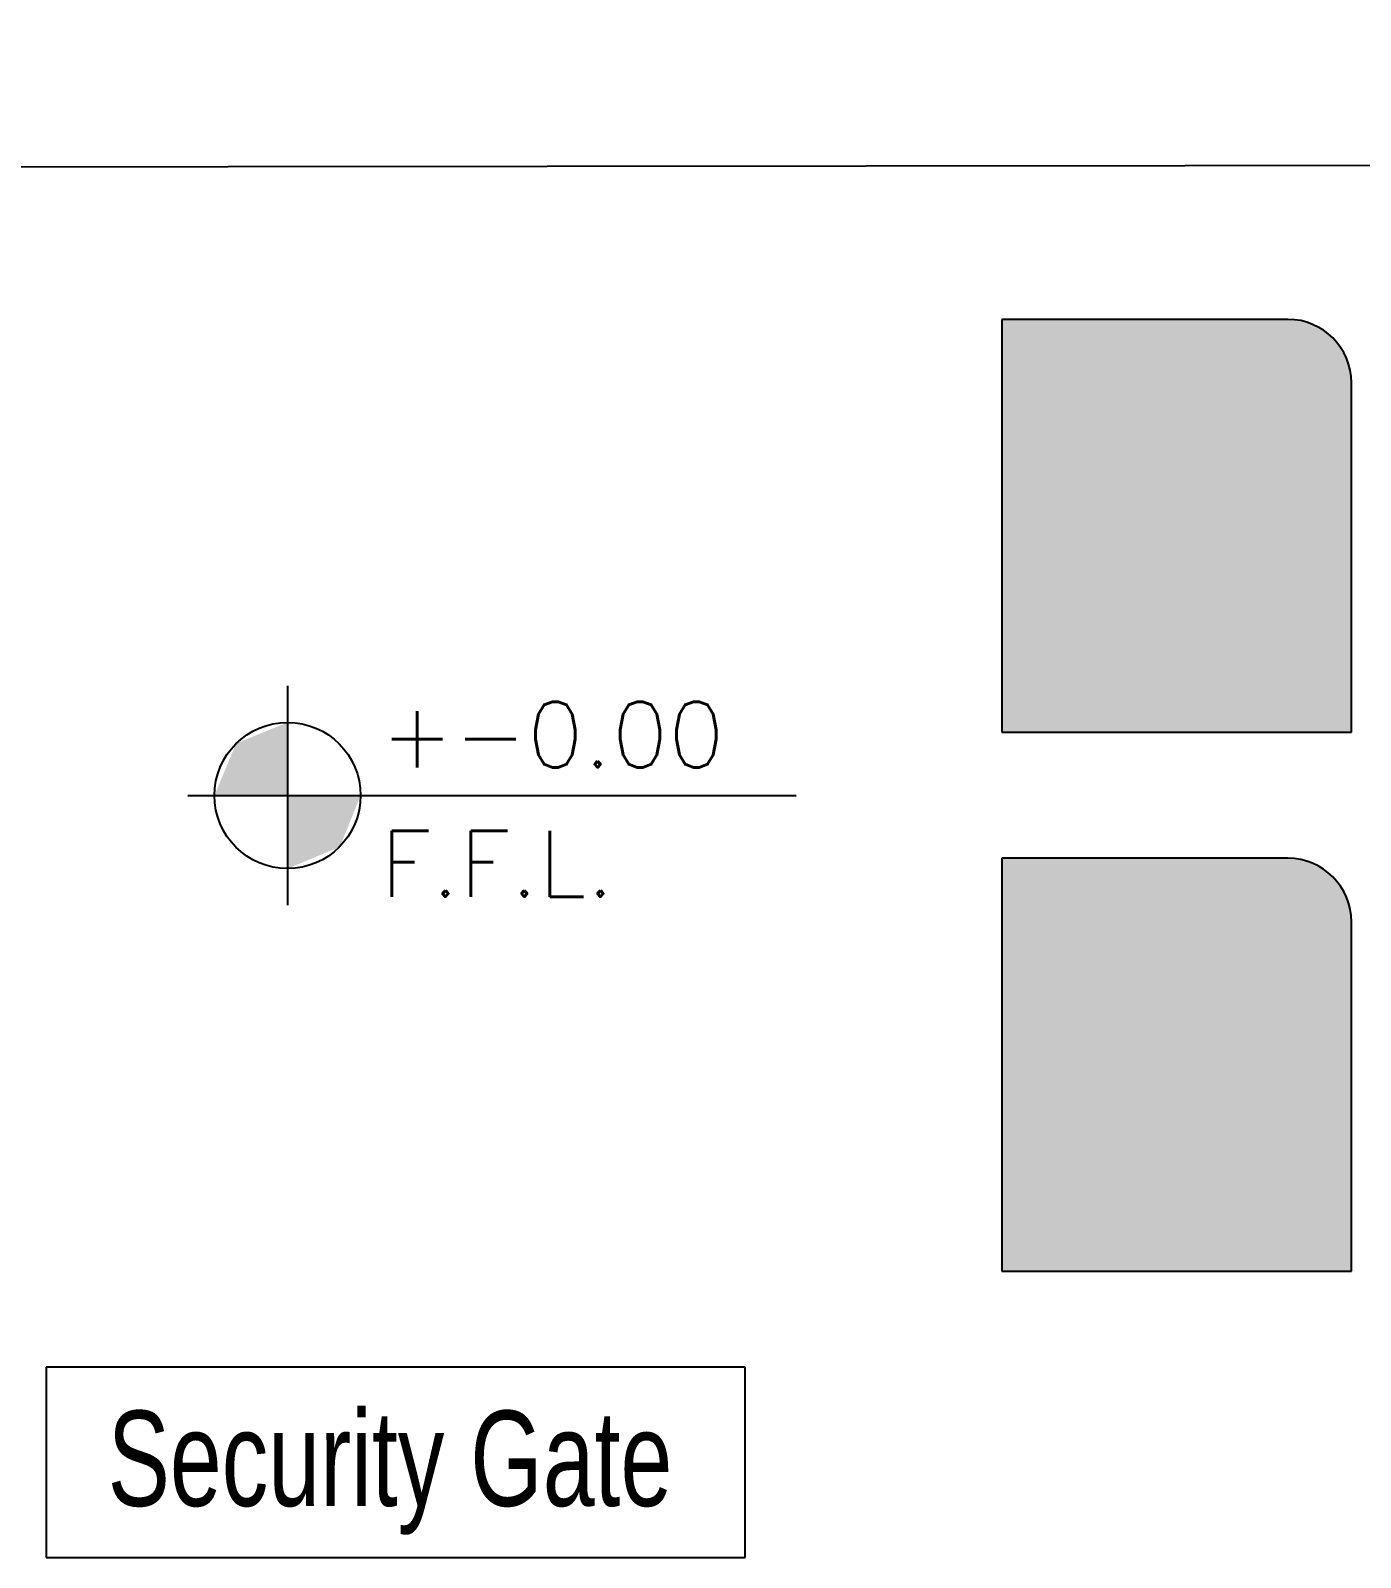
# Model space of a CAD drawing. Header units: inches. Extents: x 54 to 199, y 70 to 109.
# Drawn here: x 96.049 to 98.142, y 73.914 to 76.318 of the extents above; entities that cross this region are included whole.
import ezdxf
from ezdxf.enums import TextEntityAlignment as Align

# ---------------------------------------------------------------- set-up
doc = ezdxf.new("R2010")
doc.units = ezdxf.units.IN
doc.header["$MEASUREMENT"] = 0
for name, color, linetype in [('building', 10, 'Continuous'), ('furniture', 5, 'Continuous'), ('text', 2, 'Continuous')]:
    doc.layers.add(name, color=color, linetype=linetype)
doc.layers.add('GOLDCLADDING', color=7, linetype='Continuous', true_color=0xffc20a)
doc.styles.add('ROMANS', font='romans.shx')
doc.styles.get("Standard").update_dxf_attribs({"font": 'arial.ttf'})

# ---------------------------------------------------------------- blocks, each defined once
blk = doc.blocks.new('YJYJJYJTYJTY')
at = {"layer": 'furniture'}
h = blk.add_hatch(color=252, dxfattribs=at)
edge = h.paths.add_edge_path()
edge.add_line((2.8914, 2.3297), (2.8914, 2.3797))
edge.add_line((2.8914, 2.3797), (2.8914, 2.5797))
edge.add_line((2.8914, 2.5797), (2.8914, 2.8797))
edge.add_arc((2.7914, 2.8797), 0.1, 0, 90)
edge.add_line((2.7914, 2.9797), (2.3414, 2.9797))
edge.add_line((2.3414, 2.9797), (2.3414, 2.5797))
edge.add_line((2.3414, 2.5797), (2.3414, 2.3797))
edge.add_line((2.3414, 2.3797), (2.3414, 2.3297))
edge.add_line((2.3414, 2.3297), (2.8914, 2.3297))
h = blk.add_hatch(color=252, dxfattribs=at)
edge = h.paths.add_edge_path()
edge.add_line((2.8914, 1.4812), (2.8914, 1.5312))
edge.add_line((2.8914, 1.5312), (2.8914, 1.7312))
edge.add_line((2.8914, 1.7312), (2.8914, 2.0312))
edge.add_arc((2.7914, 2.0312), 0.1, 0, 90)
edge.add_line((2.7914, 2.1312), (2.3414, 2.1312))
edge.add_line((2.3414, 2.1312), (2.3414, 1.7312))
edge.add_line((2.3414, 1.7312), (2.3414, 1.5312))
edge.add_line((2.3414, 1.5312), (2.3414, 1.4812))
edge.add_line((2.3414, 1.4812), (2.8914, 1.4812))
at = {"color": 252}
for p, q in [((1.2173, 2.4026, -0.0791), (1.2173, 2.0575, -0.0791)), ((1.0604, 2.2301, -0.0791), (2.0175, 2.2301, -0.0791))]:
    blk.add_line(p, q, dxfattribs=at)
blk.add_circle((1.2173, 2.2301, -0.0791), 0.115, dxfattribs=at)
for points in [[(1.2173, 2.3451, -0.0791), (1.2173, 2.2301, -0.0791), (1.1364, 2.3122, -0.0791), (1.1023, 2.2301, -0.0791)], [(1.2173, 2.3451, -0.0791), (1.2173, 2.3451, -0.0791), (1.2173, 2.2301, -0.0791), (1.2173, 2.3451, -0.0791)], [(1.2173, 2.2301, -0.0791), (1.2173, 2.3451, -0.0791), (1.2173, 2.3451, -0.0791), (1.2173, 2.2301, -0.0791)], [(1.2173, 2.3451, -0.0791), (1.2173, 2.2301, -0.0791), (1.2173, 2.3451, -0.0791)], [(1.3323, 2.2301, -0.0791), (1.2173, 2.2301, -0.0791), (1.2995, 2.1491, -0.0791), (1.2173, 2.115, -0.0791)]]:
    blk.add_solid(points, dxfattribs=at)
at = {"layer": 'building', "color": 252}
for p, q in [((1.9375, 1.3301, -1204.5323), (0.8373, 1.3301, -1204.5323)), ((0.8373, 1.3301, -1204.5323), (0.8373, 1.0305, -1204.5323)), ((1.9375, 1.0305, -1204.5323), (1.9375, 1.3301, -1204.5323)), ((0.8373, 1.0305, -1204.5323), (1.9375, 1.0305, -1204.5323))]:
    blk.add_line(p, q, dxfattribs=at)
at = {"layer": 'furniture', "color": 252, "ltscale": 1000}
for p, q in [((2.7914, 2.9797, -1204.5323), (2.3414, 2.9797, -1204.5323)), ((2.3414, 2.9797, -1204.5323), (2.3414, 2.5797, -1204.5323)), ((2.8914, 2.5797, -1204.5323), (2.8914, 2.8797, -1204.5323)), ((2.3414, 2.5797, -1204.5323), (2.3414, 2.3797, -1204.5323)), ((2.8914, 2.3797, -1204.5323), (2.8914, 2.5797, -1204.5323)), ((2.3414, 2.3797, -1204.5323), (2.3414, 2.3297, -1204.5323)), ((2.8914, 2.3297, -1204.5323), (2.8914, 2.3797, -1204.5323)), ((2.3414, 2.3297, -1204.5323), (2.8914, 2.3297, -1204.5323)), ((2.7914, 2.1312, -1204.5323), (2.3414, 2.1312, -1204.5323)), ((2.3414, 2.1312, -1204.5323), (2.3414, 1.7312, -1204.5323)), ((2.8914, 1.7312, -1204.5323), (2.8914, 2.0312, -1204.5323)), ((2.3414, 1.7312, -1204.5323), (2.3414, 1.5312, -1204.5323)), ((2.8914, 1.5312, -1204.5323), (2.8914, 1.7312, -1204.5323)), ((2.3414, 1.5312, -1204.5323), (2.3414, 1.4812, -1204.5323)), ((2.8914, 1.4812, -1204.5323), (2.8914, 1.5312, -1204.5323)), ((2.3414, 1.4812, -1204.5323), (2.8914, 1.4812, -1204.5323))]:
    blk.add_line(p, q, dxfattribs=at)
for centre in [(2.7914, 2.8797, -1204.5323), (2.7914, 2.0312, -1204.5323)]:
    blk.add_arc(centre, 0.1, 360, 90, dxfattribs=at)
at = {"color": 252, "style": 'ROMANS'}
for p in [(4.7732, 7.306, -0.0791), (-4.2306, 7.1738, -0.0791), (-4.3022, 3.7717, -0.0791), (1.3636, 2.2432, -0.0791)]:
    blk.add_attdef('ELEV', text='', height=0.1035, dxfattribs=at).set_placement(p, align=Align.BOTTOM_LEFT)
for p in [(4.7732, 7.2372, -0.0791), (-4.2306, 7.105, -0.0791), (-4.3022, 3.7029, -0.0791), (1.3636, 2.1743, -0.0791)]:
    blk.add_attdef('LEVEL', text='', height=0.1035, dxfattribs=at).set_placement(p, align=Align.TOP_LEFT)
at = {"layer": 'text', "color": 252, "width": 0.7}
blk.add_text('Security Gate', height=0.15, dxfattribs=at).set_placement((0.9343, 1.1115, -1204.5323))

msp = doc.modelspace()

# ---------------------------------------------------------------- linework, layer by layer
at = {"elevation": 0}
msp.add_lwpolyline([(95.8578, 75.5412), (95.8578, 76.1033), (101.8815, 76.1096), (101.8164, 74.4409), (102.7826, 74.4409), (102.7826, 77.3421), (102.3398, 77.3421), (102.3398, 78.061), (102.7826, 78.061), (102.9761, 78.061)], dxfattribs=at)

# ---------------------------------------------------------------- block references
at = {"layer": 'GOLDCLADDING'}
ref = msp.add_blockref('YJYJJYJTYJTY', (95.2365, 72.8835, 0.0791), dxfattribs=at)
ref.add_attrib('ELEV', '+-0.00', dxfattribs={"layer": '0', "color": 252, "height": 0.10354, "style": 'ROMANS'}).set_placement((96.6001, 75.1267, 0), align=Align.BOTTOM_LEFT)
ref.add_attrib('LEVEL', 'F.F.L.', dxfattribs={"layer": '0', "color": 252, "height": 0.10354, "style": 'ROMANS'}).set_placement((96.6001, 75.0578, 0), align=Align.TOP_LEFT)

doc.saveas('drawing.dxf')
